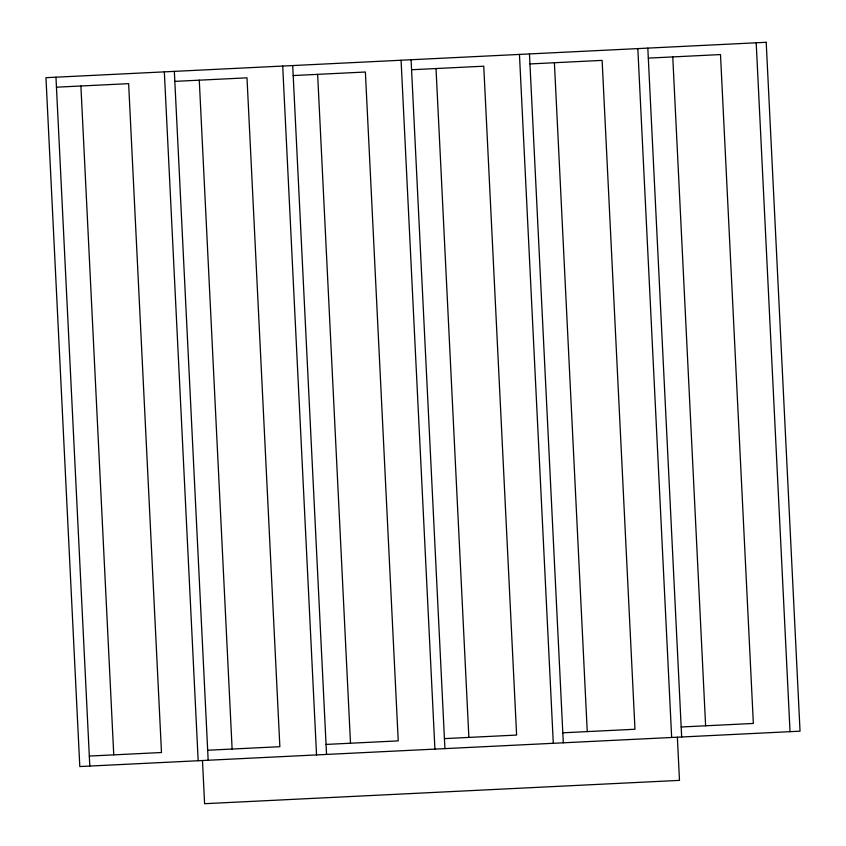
<?xml version="1.0" encoding="UTF-8"?>
<svg xmlns="http://www.w3.org/2000/svg" width="846" height="846" viewBox="0 0 846 846"><rect width="100%" height="100%" fill="white"/><g stroke="black" fill="none" stroke-linecap="round" stroke-linejoin="round"><path stroke-width="1.27" d="M56.449 87.191L128.634 83.648L161.491 752.517L89.306 756.06M174.826 81.375L247 77.832L279.857 746.701L207.682 750.243M293.202 75.558L365.377 72.016L398.233 740.885L326.059 744.427M411.568 69.742L483.753 66.2L516.61 735.068L444.425 738.621M529.945 63.936L602.119 60.383L634.976 729.252L562.802 732.805M648.322 58.12L720.496 54.567L753.352 723.446L681.178 726.989M756.197 42.786L790.037 731.663M672.76 56.915L705.617 725.783M647.825 48.116L681.665 736.993M677.36 737.204L679.486 780.372L204.595 803.7L202.48 760.522M637.831 48.603L671.661 737.479M554.394 62.731L587.251 731.6M529.459 53.933L563.299 742.799M519.455 54.419L553.295 743.296M436.018 68.547L468.874 737.416M411.082 59.749L444.922 748.615M401.078 60.235L434.918 749.112M317.641 74.363L350.498 743.232M292.705 65.554L326.545 754.431M282.701 66.051L316.541 754.928M199.275 80.18L232.121 749.048M174.339 71.371L208.169 760.247M164.336 71.868L198.176 760.734M80.899 85.985L113.755 754.865M55.963 77.187L89.803 766.064M766.201 42.3L45.959 77.684L79.799 766.55L800.041 731.177L766.201 42.3"/></g></svg>
